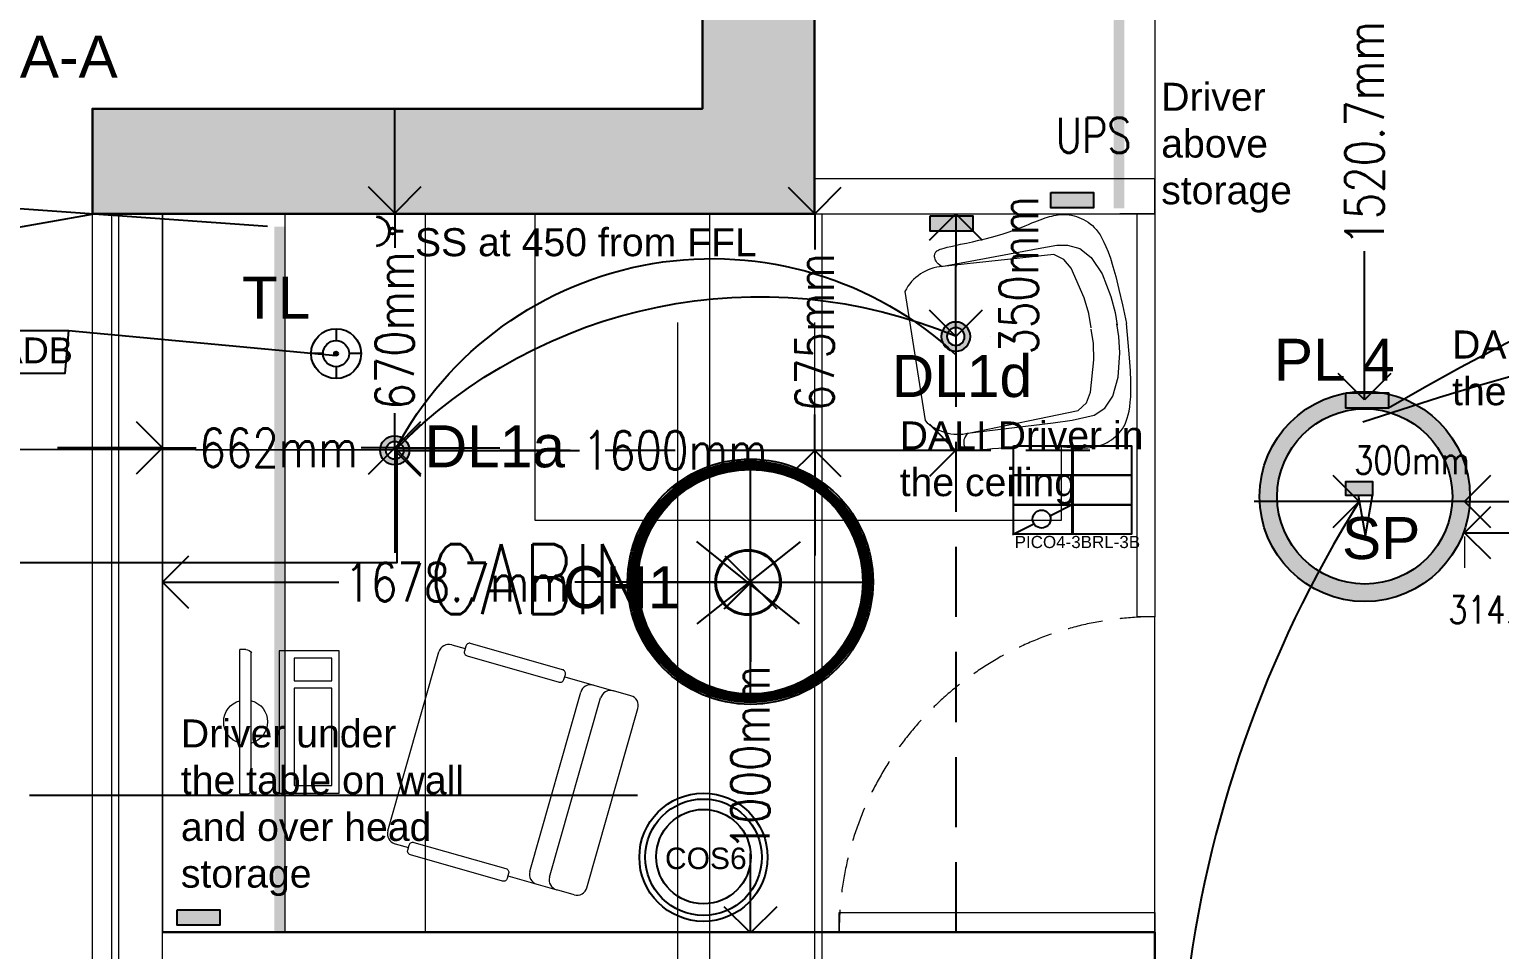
# Model space of a CAD drawing. Header units: millimetres. Extents: x 18660 to 770035, y -51195 to 133720.
# Drawn here: x 20833 to 25026, y 14025 to 16652 of the extents above; entities that cross this region are included whole.
import ezdxf
from ezdxf.lldxf.tags import DXFTag
from ezdxf.xclip import XClip

# ---------------------------------------------------------------- set-up
doc = ezdxf.new("R2010")
doc.units = ezdxf.units.MM
doc.header["$XCLIPFRAME"] = 2
doc.linetypes.add('221105_Lighting Intent_Indo Nissin Raheja$0$HIDDEN2', pattern=[0.1875, 0.125, -0.0625])
doc.linetypes.add('HIDDEN', pattern=[0.375, 0.25, -0.125])
for name, color, linetype, lineweight in [('221105_Lighting Intent_Indo Nissin Raheja$0$BNA - CIV - Masonry', 250, 'Continuous', 30), ('221105_Lighting Intent_Indo Nissin Raheja$0$BNA - FF - Furn Fixed', 37, 'Continuous', 9), ('221105_Lighting Intent_Indo Nissin Raheja$0$BNA - FF - Furn Loose', 35, 'Continuous', 9), ('221105_Lighting Intent_Indo Nissin Raheja$0$BNA - HATCH - Masonry', 252, 'Continuous', 5), ('221105_Lighting Intent_Indo Nissin Raheja$0$BNA - LINE ELEV - Dark', 250, 'Continuous', 13), ('221105_Lighting Intent_Indo Nissin Raheja$0$BNA - LINE ELEV - Hidden', 252, '221105_Lighting Intent_Indo Nissin Raheja$0$DASHED', 13), ('221105_Lighting Intent_Indo Nissin Raheja$0$BNA - Text Specs', 253, 'Continuous', 0)]:
    doc.layers.add(name, color=color, linetype=linetype, lineweight=lineweight)
for name, color, linetype, lineweight, true_color in [('221105_Lighting Intent_Indo Nissin Raheja$0$BNA - DW - Glass', 7, 'Continuous', 9, 0x007070), ('S+ CHANDELIER DOUBLE HEIGHT', 7, 'Continuous', 25, 0xb0215a), ('S+ COVE 1', 7, 'Continuous', 25, 0xec4e32), ('S+ DOWNLIGHT 1a', 7, 'Continuous', 25, 0x973ec1), ('S+ DOWNLIGHT 2', 7, 'Continuous', 25, 0x523aee), ('S+ LOOPING', 7, 'Continuous', 25, 0x319f19), ('S+ SPIKE LIGHT', 7, 'Continuous', 25, 0xbe32c3), ('S+TABLE LAMP', 7, 'Continuous', 25, 0x414af6)]:
    doc.layers.add(name, color=color, linetype=linetype, lineweight=lineweight, true_color=true_color)
for name, color, linetype in [('221105_Lighting Intent_Indo Nissin Raheja$0$WINDOW', 3, 'Continuous'), ('AR_Hatch', 252, 'Continuous'), ('DALI 1 CIRCUITS', 6, 'Continuous'), ('DALI 2 CIRCUITS', 4, 'Continuous'), ('DUMMY-TEXT', 4, 'Continuous'), ('SENSORS', 5, 'Continuous'), ('SWITCHING CIRCUITS', 3, 'Continuous')]:
    doc.layers.add(name, color=color, linetype=linetype)
doc.layers.add('S+ TEXT', color=7, linetype='Continuous', true_color=0x009494)
doc.styles.add('221105_Lighting Intent_Indo Nissin Raheja$0$SIMPLEX', font='simplex8.shx', dxfattribs={"width": 0.8})
doc.styles.add('DPA_25', font='arial.ttf', dxfattribs={"height": 62.5})
doc.styles.add('ROMANS-TITLE', font='ROMANS.shx', dxfattribs={"width": 0.8})
doc.styles.get("Standard").update_dxf_attribs({"font": 'arial.ttf'})
tags = doc.linetypes.add('221105_Lighting Intent_Indo Nissin Raheja$0$DASHED', pattern=[19.05, 12.7, -6.35]).pattern_tags.tags
tags[6:7] = [DXFTag(74, 4), DXFTag(75, 0), DXFTag(340, '0'), DXFTag(46, 1.0), DXFTag(50, 0.0), DXFTag(44, 0.0), DXFTag(45, 0.0)]
tags[4:5] = [DXFTag(74, 4), DXFTag(75, 0), DXFTag(340, '0'), DXFTag(46, 1.0), DXFTag(50, 0.0), DXFTag(44, 0.0), DXFTag(45, 0.0)]
tags = doc.linetypes.add('DASHED2', pattern=[9.525, 6.35, -3.175]).pattern_tags.tags
tags[6:7] = [DXFTag(74, 4), DXFTag(75, 0), DXFTag(340, '0'), DXFTag(46, 1.0), DXFTag(50, 0.0), DXFTag(44, 0.0), DXFTag(45, 0.0)]
tags[4:5] = [DXFTag(74, 4), DXFTag(75, 0), DXFTag(340, '0'), DXFTag(46, 1.0), DXFTag(50, 0.0), DXFTag(44, 0.0), DXFTag(45, 0.0)]
doc.dimstyles.new('BNA-Design', dxfattribs={"dimtxt": 200, "dimasz": 150, "dimexe": 100, "dimexo": 100, "dimgap": 1, "dimtad": 0, "dimdec": 1, "dimzin": 12, "dimdsep": 46, "dimtxsty": 'ROMANS-TITLE', "dimblk": 'OPEN90', "dimcen": 0.025, "dimclrd": 256, "dimclre": 253, "dimclrt": 256, "dimazin": 2, "dimtfac": 1, "dimtdec": 1, "dimtmove": 2, "dimatfit": 3, "dimldrblk": 'OPEN90', "dimfxl": 1, "dimtolj": 1, "dimtzin": 0, "dimlwd": -1, "dimlwe": 0, "dimarcsym": 0})

# ---------------------------------------------------------------- blocks, each defined once
blk = doc.blocks.new('221105_Lighting Intent_Indo Nissin Raheja$0$ch')
for p, q in [((1208006.7, 182199.8), (1208159.4, 182225.3)), ((1208169.3, 182218.2), (1208171.2, 182206.8)), ((1207999.6, 182189.9), (1208001.5, 182178.5)), ((1208185.4, 182121.9), (1208192.3, 182080.3)), ((1208026.8, 182078.9), (1208179.6, 182104.4)), ((1208015.6, 182093.6), (1208022.6, 182052)), ((1208029.6, 182061.9), (1208182.4, 182087.4)), ((1208194.8, 182065.5), (1208192.3, 182080.3)), ((1208034.9, 182030.1), (1208187.7, 182055.6)), ((1208025, 182037.2), (1208022.6, 182052))]:
    blk.add_line(p, q)
for points in [[(1208190.1, 182126), (1208177.1, 182204.5, 0.414214), (1208173.3, 182207.1), (1208169.1, 182206.4, 0.414214), (1208166.4, 182202.7), (1208179.5, 182124.2, 0.414214), (1208183.2, 182121.6), (1208187.5, 182122.3, 0.414214)], [(1208009.8, 182095.9), (1207996.7, 182174.4, -0.414214), (1207999.4, 182178.1), (1208003.6, 182178.8, -0.414214), (1208007.3, 182176.2), (1208020.4, 182097.7, -0.414214), (1208017.8, 182094), (1208013.5, 182093.3, -0.414214)]]:
    blk.add_lwpolyline(points, format="xyb", close=True)
for centre, start, end in [((1208160.8, 182216.8), 9.4572, 99.4572), ((1208008.1, 182191.4), 99.4572, 189.4572), ((1208181, 182095.9), 9.4572, 99.4572), ((1208028.2, 182070.4), 99.4572, 189.4572), ((1208183.8, 182078.9), 9.4572, 99.4572), ((1208031, 182053.5), 99.4572, 189.4572), ((1208186.3, 182064.1), 279.4572, 9.4572), ((1208033.5, 182038.6), 189.4572, 279.4572)]:
    blk.add_arc(centre, 8.6, start, end)
blk = doc.blocks.new('221105_Lighting Intent_Indo Nissin Raheja$0$A$C205F5F38')
at = {"lineweight": 0}
for p, q in [((-9.99, 7.8), (-9.99, 16.2)), ((-9.99, 16.2), (9.97, 16.2)), ((-8.94, 9.9), (-8.94, 15.15)), ((-8.94, 15.15), (4.71, 15.15)), ((4.71, 15.15), (4.71, 9.9)), ((5.76, 9.9), (5.76, 15.15)), ((5.76, 15.15), (8.92, 15.15)), ((8.92, 15.15), (8.92, 9.9)), ((9.97, 16.2), (9.97, 7.8)), ((4.71, 9.9), (-8.94, 9.9)), ((8.92, 9.9), (5.76, 9.9)), ((9.97, 7.8), (-9.99, 7.8)), ((-10.17, 3.06), (-10.17, 3.11)), ((-10.17, 3.06), (-10.12, 2.27)), ((-10.12, 2.27), (10.14, 2.27)), ((-9.67, 3.88), (9.64, 3.88)), ((10.14, 3.11), (10.14, 3.06)), ((10.14, 3.06), (10.14, 2.27))]:
    blk.add_line(p, q, dxfattribs=at)
for centre, radius, start, end in [((0, 3.08), 3.08, 15.1351, 164.8649), ((-9.38, 3.15), 0.79, 111.4776, 182.3821), ((0, 3.08), 3.08, 195.1351, 344.8649), ((9.36, 3.15), 0.79, 357.6179, 68.5224)]:
    blk.add_arc(centre, radius, start, end, dxfattribs=at)
blk = doc.blocks.new('221105_Lighting Intent_Indo Nissin Raheja$0$wing')
for points in [[(151598.91, 33262.7), (151598.68, 33262.92), (151598.5, 33263.13), (151598.37, 33263.33), (151598.27, 33263.52), (151598.21, 33263.69), (151598.18, 33263.85), (151598.16, 33264), (151598.17, 33264.14), (151598.18, 33264.26), (151598.21, 33264.37), (151598.24, 33264.47), (151598.28, 33264.56), (151598.34, 33264.65), (151598.4, 33264.72), (151598.46, 33264.79), (151598.54, 33264.85), (151598.62, 33264.91), (151598.73, 33264.96), (151598.87, 33265.01), (151599.06, 33265.06), (151599.32, 33265.1), (151599.65, 33265.14), (151600.06, 33265.18), (151600.59, 33265.22), (151601.22, 33265.26), (151601.95, 33265.3), (151602.76, 33265.35), (151603.62, 33265.4), (151604.5, 33265.46), (151605.39, 33265.53), (151606.27, 33265.61), (151607.11, 33265.7), (151607.89, 33265.8), (151608.62, 33265.92), (151609.3, 33266.05), (151609.92, 33266.18), (151610.5, 33266.31), (151611.04, 33266.44), (151611.54, 33266.56), (151612, 33266.68), (151612.43, 33266.78), (151612.83, 33266.87), (151613.21, 33266.95), (151613.57, 33267.02), (151613.9, 33267.08), (151614.23, 33267.13), (151614.54, 33267.16), (151614.84, 33267.19), (151615.15, 33267.21), (151615.44, 33267.22), (151615.74, 33267.22), (151616.04, 33267.21), (151616.33, 33267.18), (151616.63, 33267.13), (151616.93, 33267.07), (151617.24, 33266.98), (151617.55, 33266.88), (151617.86, 33266.75), (151618.17, 33266.61), (151618.48, 33266.44), (151618.78, 33266.26), (151619.08, 33266.06), (151619.36, 33265.84), (151619.63, 33265.6), (151619.89, 33265.35), (151620.13, 33265.08), (151620.35, 33264.77), (151620.57, 33264.43), (151620.78, 33264.05), (151620.97, 33263.62), (151621.16, 33263.13), (151621.34, 33262.57), (151621.52, 33261.95), (151621.7, 33261.2), (151621.87, 33260.27), (151622.03, 33259.12), (151622.2, 33257.7), (151622.35, 33255.94), (151622.51, 33253.81), (151622.66, 33251.24)], [(151598.91, 33239.63), (151598.68, 33239.41), (151598.5, 33239.19), (151598.37, 33238.99), (151598.27, 33238.81), (151598.21, 33238.64), (151598.18, 33238.48), (151598.16, 33238.33), (151598.17, 33238.19), (151598.18, 33238.07), (151598.21, 33237.96), (151598.24, 33237.86), (151598.28, 33237.77), (151598.34, 33237.68), (151598.4, 33237.61), (151598.46, 33237.54), (151598.54, 33237.48), (151598.62, 33237.42), (151598.73, 33237.37), (151598.87, 33237.32), (151599.06, 33237.27), (151599.32, 33237.23), (151599.65, 33237.19), (151600.06, 33237.15), (151600.59, 33237.11), (151601.22, 33237.07), (151601.95, 33237.03), (151602.76, 33236.98), (151603.62, 33236.93), (151604.5, 33236.87), (151605.39, 33236.8), (151606.27, 33236.72), (151607.11, 33236.63), (151607.89, 33236.52), (151608.62, 33236.41), (151609.3, 33236.28), (151609.92, 33236.15), (151610.5, 33236.02), (151611.04, 33235.89), (151611.54, 33235.77), (151612, 33235.65), (151612.43, 33235.55), (151612.83, 33235.46), (151613.21, 33235.38), (151613.57, 33235.31), (151613.9, 33235.25), (151614.23, 33235.2), (151614.54, 33235.16), (151614.84, 33235.14), (151615.15, 33235.11), (151615.44, 33235.1), (151615.74, 33235.11), (151616.04, 33235.12), (151616.33, 33235.15), (151616.63, 33235.2), (151616.93, 33235.26), (151617.24, 33235.35), (151617.55, 33235.45), (151617.86, 33235.58), (151618.17, 33235.72), (151618.48, 33235.89), (151618.78, 33236.07), (151619.08, 33236.27), (151619.36, 33236.49), (151619.63, 33236.72), (151619.89, 33236.98), (151620.13, 33237.25), (151620.35, 33237.56), (151620.57, 33237.9), (151620.78, 33238.28), (151620.97, 33238.71), (151621.16, 33239.2), (151621.34, 33239.75), (151621.52, 33240.38), (151621.7, 33241.14), (151621.87, 33242.06), (151622.03, 33243.22), (151622.2, 33244.67), (151622.35, 33246.45), (151622.51, 33248.62), (151622.66, 33251.24)]]:
    blk.add_lwpolyline(points)
at = {"elevation": 0}
blk.add_lwpolyline([(151617.8, 33251.08), (151617.8, 33249.1), (151617.48, 33246.87), (151616.37, 33242.59), (151615.58, 33241.24), (151614.31, 33240.36), (151599.05, 33239.63, -0.261647), (151593.43, 33242.22), (151593.43, 33260.1, -0.261647), (151599.05, 33262.69), (151614.31, 33261.96), (151615.58, 33261.09), (151616.37, 33259.74), (151617.48, 33255.45), (151617.8, 33253.23), (151617.8, 33251.24)], format="xyb", dxfattribs=at)
for points in [[(151598.91, 33262.7), (151610.68, 33263.08), (151613.3, 33263.16), (151616.37, 33262.92), (151617.96, 33262.2), (151619.3, 33260.77), (151620.42, 33258.31), (151621.13, 33255.06), (151621.37, 33252.83), (151621.37, 33251.09)], [(151598.91, 33239.63), (151612.32, 33239.25), (151614.94, 33239.17), (151616.37, 33239.41), (151617.96, 33240.12), (151619.3, 33241.55), (151620.42, 33244.01), (151621.13, 33247.27), (151621.37, 33249.49), (151621.37, 33251.24)]]:
    blk.add_lwpolyline(points, dxfattribs=at)
blk = doc.blocks.new('221105_Lighting Intent_Indo Nissin Raheja$0$door 900')
at = {"ltscale": 800}
blk.add_lwpolyline([(0, 0), (0, 900)], dxfattribs=at)
blk.add_lwpolyline([(-900, 0), (-900, 56.25), (0, 56.25), (0, 0)], close=True, dxfattribs=at)
at = {"linetype": '221105_Lighting Intent_Indo Nissin Raheja$0$HIDDEN2', "ltscale": 800}
blk.add_arc((0, 0), 900, 90, 180, dxfattribs=at)
blk = doc.blocks.new('221105_Lighting Intent_Indo Nissin Raheja$0$zw$98E6')
at = {"layer": '221105_Lighting Intent_Indo Nissin Raheja$0$BNA - HATCH - Masonry', "ltscale": 20, "true_color": 0x969696}
h = blk.add_hatch(color=252, dxfattribs=at)
h.paths.add_polyline_path([(-14600, 2540), (-12860, 2540), (-12860, 3450), (-13660, 3450), (-13660, 3150), (-13890, 3150), (-13890, 3680), (-12860, 3680), (-12540, 3680), (-12540, 2540), (-12135.7, 2540), (-11944.3, 2540), (-10895.2, 2540), (-10664.8, 2540), (-8691, 2540), (-8691, 2480), (-9290.5, 2480), (-9302.2, 2480), (-4120, 2480), (-4120, 0), (-4350, 0), (-4350, 2250), (-14600, 2250)])
h.paths.add_polyline_path([(-12860, 9480), (-12860, 8190), (-12540, 8190), (-12540, 9180), (-11570, 9180), (-11570, 9480), (-11570, 11240), (-11870, 11240), (-11870, 9480)])
h.paths.add_polyline_path([(-14600, 8490), (-14600, 8190), (-12860, 8190), (-12860, 8490)])
at = {"layer": '221105_Lighting Intent_Indo Nissin Raheja$0$BNA - CIV - Masonry', "color": 252, "ltscale": 800, "true_color": 0x969696}
for p, q in [((-12540, 8190), (-12540, 8290)), ((-14470, 8190), (-12860, 8190))]:
    blk.add_line(p, q, dxfattribs=at)
at = {"layer": '221105_Lighting Intent_Indo Nissin Raheja$0$BNA - CIV - Masonry', "color": 252, "true_color": 0x969696}
for points in [[(-12860, 9480), (-11870, 9480), (-11870, 11240), (-11570, 11240), (-11570, 9480), (-11570, 9480), (-11570, 9180), (-12540, 9180), (-12540, 8190), (-12860, 8190), (-12860, 8190), (-14600, 8190), (-14600, 8490), (-12860, 8490), (-12860, 9480)], [(-14400, 6040), (-11570, 6040), (-11570, 6140), (-14400, 6140)]]:
    blk.add_lwpolyline(points, dxfattribs=at)
at = {"layer": '221105_Lighting Intent_Indo Nissin Raheja$0$BNA - DW - Glass', "color": 252, "linetype": 'Continuous', "true_color": 0x969696}
for p, q in [((-14545, 2540), (-14545, 8190)), ((-14525, 2540), (-14525, 8190))]:
    blk.add_line(p, q, dxfattribs=at)
blk.add_lwpolyline([(-11570, 8190), (-11570, 7040), (-11620, 7040), (-11620, 8190)], dxfattribs=at)
at = {"layer": '221105_Lighting Intent_Indo Nissin Raheja$0$BNA - FF - Furn Fixed', "color": 252, "true_color": 0x969696}
for points in [[(-11570, 9340), (-11570, 8190), (-11670, 8190)], [(-12540, 8190), (-11570, 8190), (-11570, 8290), (-12540, 8290)], [(-13650, 6388.8), (-13650, 8190), (-14400, 8190), (-14400, 6140), (-13650, 6140), (-13650, 6388.8)], [(-14050, 6140), (-14050, 8190)]]:
    blk.add_lwpolyline(points, dxfattribs=at)
at = {"layer": '221105_Lighting Intent_Indo Nissin Raheja$0$BNA - FF - Furn Loose', "color": 252, "ltscale": 50, "true_color": 0x969696}
blk.add_lwpolyline([(-11837, 7525.3), (-11837, 7314.8), (-13337, 7314.8), (-13337, 8190)], dxfattribs=at)
at = {"layer": '221105_Lighting Intent_Indo Nissin Raheja$0$BNA - LINE ELEV - Dark', "color": 252, "linetype": 'Continuous', "true_color": 0x969696}
for points in [[(-14600, 2540), (-14600, 8190)], [(-14400, 2540), (-14400, 8190)]]:
    blk.add_lwpolyline(points, dxfattribs=at)
at = {"layer": '221105_Lighting Intent_Indo Nissin Raheja$0$BNA - LINE ELEV - Hidden', "color": 252, "lineweight": 9, "ltscale": 20, "true_color": 0x969696}
for p, q in [((-12840, 8190), (-12840, 3680)), ((-12520, 8190), (-12520, 3990)), ((-12930.8, 7880), (-12930.8, 3680)), ((-12540, 7880), (-12540, 3680))]:
    blk.add_line(p, q, dxfattribs=at)
at = {"layer": '221105_Lighting Intent_Indo Nissin Raheja$0$BNA - DW - Glass', "color": 252, "linetype": 'Continuous', "true_color": 0x969696, "rotation": 359.9999999998904}
blk.add_blockref('221105_Lighting Intent_Indo Nissin Raheja$0$door 900', (-11570, 6140), dxfattribs=at)
at = {"layer": '221105_Lighting Intent_Indo Nissin Raheja$0$BNA - FF - Furn Loose', "color": 252, "ltscale": 50, "true_color": 0x969696}
for name, p, xscale, yscale, zscale, rotation in [('221105_Lighting Intent_Indo Nissin Raheja$0$wing', (-3246088, 205150.1, 0), -20.87569164946319, 20.87569164946319, 20.87569164946319, 188.8790609166855), ('221105_Lighting Intent_Indo Nissin Raheja$0$ch', (-1224382.4, -4007606), 3.431879245281649, 3.431879245281649, 3.431879245281649, 64.6396994557067), ('221105_Lighting Intent_Indo Nissin Raheja$0$A$C205F5F38', (-14225.7, 6740), -20.3333333333333, 20.3333333333333, 20.33333333333331, 270)]:
    blk.add_blockref(name, p, dxfattribs=dict(at, xscale=xscale, yscale=yscale, zscale=zscale, rotation=rotation))
at = {"layer": '221105_Lighting Intent_Indo Nissin Raheja$0$BNA - FF - Furn Loose', "color": 252, "ltscale": 50, "true_color": 0x969696, "insert": (-13639.7, 7047.5), "char_height": 200, "width": 1520.825, "attachment_point": 7, "style": '221105_Lighting Intent_Indo Nissin Raheja$0$SIMPLEX'}
blk.add_mtext('CABIN', dxfattribs=at)
at = {"layer": '221105_Lighting Intent_Indo Nissin Raheja$0$BNA - Text Specs', "color": 252, "ltscale": 100, "true_color": 0x969696, "insert": (-11636.7, 8364), "char_height": 100, "width": 528.186, "attachment_point": 9, "style": '221105_Lighting Intent_Indo Nissin Raheja$0$SIMPLEX'}
blk.add_mtext('UPS', dxfattribs=at)
blk = doc.blocks.new('221105_Lighting Intent_Indo Nissin Raheja', base_point=(179843, 23050))
at = {"layer": '221105_Lighting Intent_Indo Nissin Raheja$0$WINDOW', "color": 252, "ltscale": 800, "true_color": 0x969696}
blk.add_blockref('221105_Lighting Intent_Indo Nissin Raheja$0$zw$98E6', (207162.524, -10118.896), dxfattribs=at)
blk = doc.blocks.new('SINGLE SWITCH WALL SOCKET')
at = {"layer": 'S+ DOWNLIGHT 2', "color": 92, "true_color": 0x14bd17}
for points in [[(29516.71, -28537.11), (29516.71, -28538.91)], [(29516.91, -28537.11), (29516.91, -28538.91)]]:
    blk.add_lwpolyline(points, dxfattribs=at)
for radius in [0.75, 0.55]:
    blk.add_circle((29516.82, -28536.56), radius, dxfattribs=at)
for radius in [3.29, 3.09]:
    blk.add_arc((29516.77, -28532.74), radius, 186.0828, 353.9172, dxfattribs=at)
blk = doc.blocks.new('S+ TABLE LAMP')
at = {"layer": 'S+TABLE LAMP'}
h = blk.add_hatch(color=256, dxfattribs=at)
h.dxf.hatch_style = 1
edge = h.paths.add_edge_path()
edge.add_arc((15727.29, -33994.44), 0.627, 0, 360)
for p, q in [((15727.29, -33986.58), (15727.29, -33990.33)), ((15723.18, -33994.44), (15719.43, -33994.44)), ((15727.29, -33993.82), (15727.29, -33995.07)), ((15735.16, -33994.44), (15731.4, -33994.44)), ((15727.29, -33998.55), (15727.29, -34002.31))]:
    blk.add_line(p, q, dxfattribs=at)
for radius in [7.87, 4.11, 0.627]:
    blk.add_circle((15727.29, -33994.44), radius, dxfattribs=at)
blk = doc.blocks.new('S+ DOWNLIGHT 1a')
at = {"layer": 'S+ DOWNLIGHT 1a'}
h = blk.add_hatch(color=256, dxfattribs=at)
h.dxf.hatch_style = 1
h.paths.add_polyline_path([(29041.22, -2373.32, 1), (29046.29, -2373.32, 1)])
h.paths.add_polyline_path([(29045.29, -2373.32, -1), (29042.22, -2373.32, -1)], flags=16)
for radius in [2.54, 1.54]:
    blk.add_circle((29043.75, -2373.32), radius, dxfattribs=at)
blk = doc.blocks.new('_Open90')
at = {"layer": 'DUMMY-TEXT', "color": 0, "lineweight": -2}
for p, q in [((-0.5, 0.5), (0, 0)), ((0, 0), (-1, 0)), ((0, 0), (-0.5, -0.5))]:
    blk.add_line(p, q, dxfattribs=at)
blk = doc.blocks.new('*D211')
at = {"ltscale": 800, "transparency": 16777216}
for p, q in [((21062.7, 15457.3), (20912.7, 15457.3)), ((21212.7, 15457.3), (21308.1, 15457.3)), ((21874.8, 15457.3), (21779.4, 15457.3)), ((22024.8, 15457.3), (22174.8, 15457.3))]:
    blk.add_line(p, q, dxfattribs=at)
at = {"layer": 'DEFPOINTS', "color": 0, "ltscale": 800, "transparency": 16777216}
for p in [(21212.7, 15457.3), (21212.7, 15457.3), (21874.8, 15457.3, 0)]:
    blk.add_point(p, dxfattribs=at)
at = {"ltscale": 800, "transparency": 16777216, "xscale": 150, "yscale": 150, "zscale": 150}
for p, rotation in [((21212.7, 15457.3), 359.9999999999994), ((21874.8, 15457.3), 179.9999999999994)]:
    blk.add_blockref('_Open90', p, dxfattribs=dict(at, rotation=rotation))
at = {"ltscale": 800, "transparency": 16777216, "insert": (21543.8, 15457.3), "char_height": 110, "attachment_point": 5, "style": 'ROMANS-TITLE'}
blk.add_mtext('\\A1;662mm', dxfattribs=at)
blk = doc.blocks.new('S+ DL 4')
at = {"layer": 'S+ DOWNLIGHT 1a', "true_color": 0x0ebcf1}
h = blk.add_hatch(color=140, dxfattribs=at)
h.dxf.hatch_style = 1
h.paths.add_polyline_path([(11893.9, -28544.6, 1), (11977, -28540.1, 1)])
h.paths.add_polyline_path([(11960.6, -28541, -1), (11910.3, -28543.7, -1)], flags=16)
at = {"layer": 'S+ DOWNLIGHT 1a', "color": 140, "true_color": 0x0ebcf1}
for radius in [41.6, 25.2]:
    blk.add_circle((11935.4, -28542.4, 0), radius, dxfattribs=at)
blk = doc.blocks.new('*D212')
at = {"ltscale": 800, "transparency": 16777216}
for p, q in [((21874.8, 16277.3), (21874.8, 16427.3)), ((21874.8, 16127.3), (21874.8, 16027.9)), ((21874.8, 15457.3), (21874.8, 15556.6)), ((21874.8, 15307.3), (21874.8, 15157.3))]:
    blk.add_line(p, q, dxfattribs=at)
at = {"layer": 'DEFPOINTS', "color": 0, "ltscale": 800, "transparency": 16777216}
for p in [(21874.8, 16127.3), (21874.8, 16127.3), (21874.8, 15457.3)]:
    blk.add_point(p, dxfattribs=at)
at = {"ltscale": 800, "transparency": 16777216, "xscale": 150, "yscale": 150, "zscale": 150}
for p, rotation in [((21874.8, 16127.3), 270), ((21874.8, 15457.3), 90)]:
    blk.add_blockref('_Open90', p, dxfattribs=dict(at, rotation=rotation))
at = {"ltscale": 800, "transparency": 16777216, "insert": (21874.8, 15792.3), "char_height": 110, "attachment_point": 5, "rotation": 90, "style": 'ROMANS-TITLE'}
blk.add_mtext('\\A1;670mm', dxfattribs=at)
blk = doc.blocks.new('DRIVER')
at = {"ltscale": 800, "true_color": 0xff0004}
h = blk.add_hatch(color=1, dxfattribs=at)
h.dxf.hatch_style = 1
h.paths.add_polyline_path([(22635, -28589.7), (22756.7, -28589.7), (22756.7, -28633.8), (22635, -28633.8)])
at = {"color": 1, "ltscale": 800, "true_color": 0xff0004}
blk.add_lwpolyline([(22635, -28589.7), (22756.7, -28589.7), (22756.7, -28633.8), (22635, -28633.8)], close=True, dxfattribs=at)
blk = doc.blocks.new('S+PD 4')
at = {"layer": 'S+ CHANDELIER DOUBLE HEIGHT'}
h = blk.add_hatch(color=256, dxfattribs=at)
h.dxf.hatch_style = 1
h.set_gradient(color1=(238, 212, 139), color2=(236, 200, 19), tint=1, name='SPHERICAL')
h.paths.add_polyline_path([(23216.4, -25785.6, 1), (23816.4, -25785.6, 1)])
h.paths.add_polyline_path([(23766.4, -25785.6, -1), (23266.4, -25785.6, -1)], flags=16)
for radius in [300, 250]:
    blk.add_circle((23516.4, -25785.6), radius, dxfattribs=at)
blk = doc.blocks.new('*D222')
at = {"ltscale": 800, "transparency": 16777216}
for p, q in [((24476.1, 15304.1), (24326.1, 15304.1)), ((24926.1, 15304.1), (24626.1, 15304.1)), ((25076.1, 15304.1), (25226.1, 15304.1))]:
    blk.add_line(p, q, dxfattribs=at)
at = {"layer": 'DEFPOINTS', "color": 0, "ltscale": 800, "transparency": 16777216}
for p in [(24626.1, 15304.1), (24626.1, 15304.1), (24926.1, 15304.1)]:
    blk.add_point(p, dxfattribs=at)
at = {"ltscale": 800, "transparency": 16777216, "xscale": 150, "yscale": 150, "zscale": 150}
blk.add_blockref('_Open90', (24626.1, 15304.1), dxfattribs=at)
at = {"ltscale": 800, "transparency": 16777216, "xscale": 150, "yscale": 150, "zscale": 150, "rotation": 180.0000000000007}
blk.add_blockref('_Open90', (24926.1, 15304.1), dxfattribs=at)
at = {"ltscale": 800, "transparency": 16777216, "insert": (24776.1, 15422.2), "char_height": 110, "attachment_point": 5, "style": 'ROMANS-TITLE'}
blk.add_mtext('\\A1;{\\H0.72727x;300mm}', dxfattribs=at)
blk = doc.blocks.new('*D245')
at = {"color": 253, "lineweight": 0, "ltscale": 800, "transparency": 16777216}
for p, q in [((24541, 17115.2), (24541, 17115.2)), ((24541, 15594.5), (24541, 15594.5))]:
    blk.add_line(p, q, dxfattribs=at)
at = {"ltscale": 800, "transparency": 16777216}
for p, q in [((24641, 16965.2), (24641, 16691.1)), ((24641, 15744.5), (24641, 16018.6))]:
    blk.add_line(p, q, dxfattribs=at)
at = {"layer": 'DEFPOINTS', "color": 0, "ltscale": 800, "transparency": 16777216}
for p in [(24641, 17115.2), (24641, 17115.2), (24641, 15594.5)]:
    blk.add_point(p, dxfattribs=at)
at = {"ltscale": 800, "transparency": 16777216, "xscale": 150, "yscale": 150, "zscale": 150}
for p, rotation in [((24641, 17115.2), 90), ((24641, 15594.5), 270)]:
    blk.add_blockref('_Open90', p, dxfattribs=dict(at, rotation=rotation))
at = {"ltscale": 800, "transparency": 16777216, "insert": (24641, 16354.9), "char_height": 110, "attachment_point": 5, "rotation": 90, "style": 'ROMANS-TITLE'}
blk.add_mtext('\\A1;1520.7mm', dxfattribs=at)
blk = doc.blocks.new('*D237')
at = {"ltscale": 800, "transparency": 16777216}
for p, q in [((21362.7, 15074), (21715.8, 15074)), ((22741.3, 15074), (22388.2, 15074))]:
    blk.add_line(p, q, dxfattribs=at)
at = {"layer": 'DEFPOINTS', "color": 0, "ltscale": 800, "transparency": 16777216}
for p in [(21212.7, 15074), (21212.7, 15074), (22891.3, 15074)]:
    blk.add_point(p, dxfattribs=at)
at = {"ltscale": 800, "transparency": 16777216, "xscale": 150, "yscale": 150, "zscale": 150}
for p, rotation in [((21212.7, 15074), 179.9999999999993), ((22891.3, 15074), 359.9999999999993)]:
    blk.add_blockref('_Open90', p, dxfattribs=dict(at, rotation=rotation))
at = {"ltscale": 800, "transparency": 16777216, "insert": (22052, 15074), "char_height": 110, "attachment_point": 5, "style": 'ROMANS-TITLE'}
blk.add_mtext('\\A1;1678.7mm', dxfattribs=at)
blk = doc.blocks.new('*D201')
at = {"color": 253, "lineweight": 0, "ltscale": 800, "transparency": 16777216}
for p, q in [((22790.9, 15072.8), (22789.3, 15072.8)), ((22790.9, 14072.8), (22789.3, 14072.8))]:
    blk.add_line(p, q, dxfattribs=at)
at = {"ltscale": 800, "transparency": 16777216}
for p, q in [((22889.3, 14922.8), (22889.3, 14846.2)), ((22889.3, 14222.8), (22889.3, 14299.5))]:
    blk.add_line(p, q, dxfattribs=at)
at = {"layer": 'DEFPOINTS', "color": 0, "ltscale": 800, "transparency": 16777216}
for p in [(22889.3, 15072.8), (22890.9, 15072.8), (22890.9, 14072.8)]:
    blk.add_point(p, dxfattribs=at)
at = {"ltscale": 800, "transparency": 16777216, "xscale": 150, "yscale": 150, "zscale": 150}
for p, rotation in [((22889.3, 15072.8), 90), ((22889.3, 14072.8), 270)]:
    blk.add_blockref('_Open90', p, dxfattribs=dict(at, rotation=rotation))
at = {"ltscale": 800, "transparency": 16777216, "insert": (22889.3, 14572.8), "char_height": 110, "attachment_point": 5, "rotation": 90, "style": 'ROMANS-TITLE'}
blk.add_mtext('\\A1;1000mm', dxfattribs=at)
blk = doc.blocks.new('*D238')
at = {"ltscale": 800, "transparency": 16777216}
for p, q in [((23072.7, 16275.2), (23072.7, 16425.2)), ((23072.7, 16125.2), (23072.7, 16023.4)), ((23072.7, 15450.2), (23072.7, 15552.1)), ((23072.7, 15300.2), (23072.7, 15150.2))]:
    blk.add_line(p, q, dxfattribs=at)
at = {"layer": 'DEFPOINTS', "color": 0, "ltscale": 800, "transparency": 16777216}
for p in [(23072.7, 16125.2), (23072.7, 15450.2, 0), (23072.7, 15450.2)]:
    blk.add_point(p, dxfattribs=at)
at = {"ltscale": 800, "transparency": 16777216, "xscale": 150, "yscale": 150, "zscale": 150}
for p, rotation in [((23072.7, 16125.2), 270), ((23072.7, 15450.2), 90)]:
    blk.add_blockref('_Open90', p, dxfattribs=dict(at, rotation=rotation))
at = {"ltscale": 800, "transparency": 16777216, "insert": (23072.7, 15787.7), "char_height": 110, "attachment_point": 5, "rotation": 90, "style": 'ROMANS-TITLE'}
blk.add_mtext('\\A1;675mm', dxfattribs=at)
blk = doc.blocks.new('*D204')
at = {"ltscale": 800, "transparency": 16777216}
for p, q in [((22024.8, 15450.2), (22401.5, 15450.2)), ((23324.8, 15450.2), (22948.2, 15450.2))]:
    blk.add_line(p, q, dxfattribs=at)
at = {"color": 253, "lineweight": 0, "ltscale": 800, "transparency": 16777216}
for p, q in [((21874.8, 15430.2), (21874.8, 15350.2)), ((23474.8, 15430.2), (23474.8, 15350.2))]:
    blk.add_line(p, q, dxfattribs=at)
at = {"layer": 'DEFPOINTS', "color": 0, "ltscale": 800, "transparency": 16777216}
for p in [(21874.8, 15530.2), (23474.8, 15530.2), (23474.8, 15450.2)]:
    blk.add_point(p, dxfattribs=at)
at = {"ltscale": 800, "transparency": 16777216, "xscale": 150, "yscale": 150, "zscale": 150, "rotation": 180}
blk.add_blockref('_Open90', (21874.8, 15450.2), dxfattribs=at)
at = {"ltscale": 800, "transparency": 16777216, "xscale": 150, "yscale": 150, "zscale": 150}
blk.add_blockref('_Open90', (23474.8, 15450.2), dxfattribs=at)
at = {"ltscale": 800, "transparency": 16777216, "insert": (22674.8, 15450.2), "char_height": 110, "attachment_point": 5, "style": 'ROMANS-TITLE'}
blk.add_mtext('\\A1;1600mm', dxfattribs=at)
blk = doc.blocks.new('*D206')
at = {"ltscale": 800, "transparency": 16777216}
blk.add_line((23475.3, 15924.8), (23475.3, 15975.2), dxfattribs=at)
at = {"color": 253, "lineweight": 0, "ltscale": 800, "transparency": 16777216}
blk.add_line((23575.3, 15774.8), (23575.3, 15774.8), dxfattribs=at)
at = {"layer": 'DEFPOINTS', "color": 0, "ltscale": 800, "transparency": 16777216}
for p in [(23475.3, 16125.2), (23475.3, 16125.2), (23475.3, 15774.8)]:
    blk.add_point(p, dxfattribs=at)
at = {"ltscale": 800, "transparency": 16777216, "xscale": 150, "yscale": 150, "zscale": 150}
for p, rotation in [((23475.3, 16125.2), 90), ((23475.3, 15774.8), 270)]:
    blk.add_blockref('_Open90', p, dxfattribs=dict(at, rotation=rotation))
at = {"ltscale": 800, "transparency": 16777216, "insert": (23654.8, 15950), "char_height": 110, "attachment_point": 5, "rotation": 90, "style": 'ROMANS-TITLE'}
blk.add_mtext('\\A1;350mm', dxfattribs=at)
blk = doc.blocks.new('S+ SPIKE LIGHT')
at = {"layer": 'S+ SPIKE LIGHT', "transparency": 33554559}
h = blk.add_hatch(color=256, dxfattribs=at)
h.dxf.hatch_style = 1
h.paths.add_polyline_path([(27431.89, -2591.56), (27431.89, -2589.9), (27428.66, -2589.9), (27428.66, -2591.56)])
at = {"layer": 'S+ SPIKE LIGHT'}
blk.add_lwpolyline([(27431.89, -2591.56), (27428.66, -2591.56), (27428.66, -2589.9), (27431.89, -2589.9)], close=True, dxfattribs=at)
for points in [[(27431.06, -2596.44), (27430.22, -2591.56)], [(27431.06, -2596.44), (27431.89, -2591.56)]]:
    blk.add_lwpolyline(points, dxfattribs=at)
blk = doc.blocks.new('*D242')
at = {"color": 253, "lineweight": 0, "ltscale": 800, "transparency": 16777216}
for p, q in [((24926.1, 15204.1), (24926.1, 15115.1)), ((25240.9, 15204.1), (25240.9, 15115.1))]:
    blk.add_line(p, q, dxfattribs=at)
at = {"ltscale": 800, "transparency": 16777216}
blk.add_line((25076.1, 15215.1), (25090.9, 15215.1), dxfattribs=at)
at = {"layer": 'DEFPOINTS', "color": 0, "ltscale": 800, "transparency": 16777216}
for p in [(24926.1, 15304.1), (25240.9, 15304.1), (25240.9, 15215.1)]:
    blk.add_point(p, dxfattribs=at)
at = {"ltscale": 800, "transparency": 16777216, "xscale": 150, "yscale": 150, "zscale": 150, "rotation": 180}
blk.add_blockref('_Open90', (24926.1, 15215.1), dxfattribs=at)
at = {"ltscale": 800, "transparency": 16777216, "xscale": 150, "yscale": 150, "zscale": 150}
blk.add_blockref('_Open90', (25240.9, 15215.1), dxfattribs=at)
at = {"ltscale": 800, "transparency": 16777216, "insert": (25083.5, 14995.1), "char_height": 110, "attachment_point": 5, "style": 'ROMANS-TITLE'}
blk.add_mtext('\\A1;{\\H0.71818x;314.8mm}', dxfattribs=at)
blk = doc.blocks.new('COS6')
at = {"layer": 'SENSORS'}
for centre, radius in [((43288, -317), 2213), ((43288, -317), 2011), ((43288, -296), 1631)]:
    blk.add_circle(centre, radius, dxfattribs=at)
blk.add_text('COS6', height=741.1, dxfattribs=at).set_placement((41959, -725))
blk = doc.blocks.new('*U256')
at = {"layer": 'SWITCHING CIRCUITS'}
blk.add_lwpolyline([(-84.9, 42.1), (84.9, 42.1), (84.9, -42.1), (-84.9, -42.1)], close=True, dxfattribs=at)
blk = doc.blocks.new('*U257')
at = {"layer": 'SWITCHING CIRCUITS', "color": 0, "linetype": 'ByBlock', "lineweight": -2, "transparency": 16777216}
for p in [(0, 168.7), (0, 84.4), (0, 0)]:
    blk.add_blockref('*U256', p, dxfattribs=at)
blk = doc.blocks.new('*U254')
at = {"layer": 'SWITCHING CIRCUITS'}
blk.add_blockref('*U257', (0, -84.4), dxfattribs=at)
blk = doc.blocks.new('*U255')
at = {"layer": 'SWITCHING CIRCUITS', "color": 0, "linetype": 'ByBlock', "lineweight": -2, "transparency": 16777216}
for p in [(0, 0), (167.4, 0)]:
    blk.add_blockref('*U254', p, dxfattribs=at)
blk = doc.blocks.new('KEYPAD')
at = {"layer": 'SWITCHING CIRCUITS'}
for p, q in [((54690.5, 13496.7), (54755.7, 13529.3)), ((54583.8, 13443.4), (54644.8, 13473.9))]:
    blk.add_line(p, q, dxfattribs=at)
blk.add_circle((54666.8, 13487.1), 25.6, dxfattribs=at)
blk.add_blockref('*U255', (54671.3, 13570), dxfattribs=at)
blk.add_text('PICO4-3BRL-3B', height=34.652, dxfattribs=at).set_placement((54589.9, 13404.3))

msp = doc.modelspace()

# ---------------------------------------------------------------- block references
at = {"color": 1, "ltscale": 800, "true_color": 0xff0004}
ref = msp.add_blockref('221105_Lighting Intent_Indo Nissin Raheja', (8293.14, 41104.14), dxfattribs=at)
XClip(ref).set_block_clipping_path([(190209.5960207216, -11586.8480245116), (208867.2415907553, 3230.2594809751)])

# ---------------------------------------------------------------- next in the draw order: linework, layer by layer
at = {"linetype": 'HIDDEN', "ltscale": 800}
msp.add_lwpolyline([(23475.35, 15774.8), (23475.35, 12289.88)], dxfattribs=at)
at = {"linetype": 'HIDDEN', "ltscale": 800, "elevation": 0}
msp.add_lwpolyline([(21874.85, 15450.24), (23857.73, 15450.24)], dxfattribs=at)
at = {"ltscale": 800}
for points in [[(22889.73, 14885.53), (22889.73, 15267.84)], [(23029.8, 14955.5), (22736.32, 15190.2)], [(23031.47, 15188.66), (22736.99, 14955.5)], [(22712.02, 15074.03), (23070.63, 15074.03)]]:
    msp.add_lwpolyline(points, dxfattribs=at)
for radius in [93.58, 90.58]:
    msp.add_circle((22882.74, 15073.11), radius, dxfattribs=at)
at = {"layer": 'AR_Hatch', "color": 1, "ltscale": 800, "true_color": 0xf60d09}
for points in [[(22889.27, 14752.35), (22889.27, 15395.7)], [(22567.59, 15074.03), (23210.95, 15074.03)]]:
    msp.add_lwpolyline(points, dxfattribs=at)
for radius in [350, 344.43, 341.43, 338.43, 335.43, 332.43, 329.43, 326.43, 323.43, 320.43]:
    msp.add_circle((22889.27, 15075.27), radius, dxfattribs=at)
at = {"layer": 'DALI 1 CIRCUITS'}
msp.add_line((21874.85, 15450.24, 0), (20311.75, 15453.99, 0), dxfattribs=at)
msp.add_lwpolyline([(21878.08, 15454.04, -0.4941818), (23475.35, 15723.07)], format="xyb", dxfattribs=at)
msp.add_arc((28156.82, 9728.06), 6783.37, 58.176577, 120.540008, dxfattribs=at)
at = {"layer": 'DALI 2 CIRCUITS'}
msp.add_line((20833.16, 14466.51), (22567.05, 14466.51), dxfattribs=at)
for points in [[(24636.52, 15531.73, -0.1608353), (31807.89, 15531.73)], [(21875.23, 15451.13, -0.30677), (23474.35, 15776.73)]]:
    msp.add_lwpolyline(points, format="xyb", dxfattribs=at)
msp.add_lwpolyline([(21881.28, 15457.27), (21881.28, 15129.03), (20442.32, 15129.03)], dxfattribs=at)
at = {"layer": 'S+ COVE 1', "linetype": 'DASHED2', "ltscale": 10, "const_width": 30}
for points in [[(23940.49, 16140.54), (23940.49, 17130.54)], [(21546.79, 16088.67), (21546.79, 14075.24)]]:
    msp.add_lwpolyline(points, dxfattribs=at)
at = {"layer": 'S+ LOOPING', "color": 1, "ltscale": 800, "true_color": 0xf60d09}
msp.add_lwpolyline([(20616.57, 16153.95), (21512.09, 16089.89)], dxfattribs=at)
at = {"layer": 'SWITCHING CIRCUITS'}
for p, q in [((20241.1, 15988.35), (21017.88, 16125.24)), ((20943.94, 15791.91), (21707.57, 15720.44))]:
    msp.add_line(p, q, dxfattribs=at)
msp.add_lwpolyline([(20024.85, 15791.91), (20943.94, 15791.91), (20934.11, 15669.14), (20024.85, 15669.14)], close=True, dxfattribs=at)
msp.add_arc((27495.88, 13506.71), 3386.18, 147.94035, 198.91856, dxfattribs=at)

# ---------------------------------------------------------------- next in the draw order: block references
for name, p in [('DRIVER', (1111.77, 44775.83)), ('DRIVER', (767.08, 44709.3)), ('S+PD 4', (1125.37, 41104.14)), ('DRIVER', (1953.22, 44204.18)), ('DRIVER', (-1380.7, 42728.43))]:
    msp.add_blockref(name, p)
at = {"xscale": 12.99969987986173, "yscale": 12.99969987986173, "zscale": 12.99969987986173, "rotation": 90}
msp.add_blockref('SINGLE SWITCH WALL SOCKET', (-349098.29, -367633.72), dxfattribs=at)
at = {"xscale": -1, "rotation": 180}
msp.add_blockref('S+ DL 4', (11539.92, -12767.57, 0), dxfattribs=at)
at = {"layer": 'S+ DOWNLIGHT 1a', "xscale": 16.40568704859474, "yscale": 16.40568704859474, "zscale": 16.40568704859474, "rotation": 3.10909064415302}
msp.add_blockref('S+ DOWNLIGHT 1a', (-456018.32, 28485.74, 0), dxfattribs=at)
at = {"layer": 'S+ SPIKE LIGHT', "xscale": 23.54582107498882, "yscale": 23.54582107498882, "zscale": 23.54582107498882}
msp.add_blockref('S+ SPIKE LIGHT', (-621242.74, 76342.18), dxfattribs=at)
at = {"layer": 'S+TABLE LAMP', "xscale": 9.049773751459627, "yscale": 9.049773751459627, "zscale": 9.049773751459627}
msp.add_blockref('S+ TABLE LAMP', (-120620.87, 323368.14), dxfattribs=at)
at = {"layer": 'SENSORS', "xscale": 0.0826530006694564, "yscale": 0.0826530006694564, "zscale": 0.0826530006694564}
msp.add_blockref('COS6', (19177.68, 14315.03), dxfattribs=at)
at = {"layer": 'SWITCHING CIRCUITS'}
msp.add_blockref('KEYPAD', (-30946.74, 1767.01), dxfattribs=at)

# ---------------------------------------------------------------- next in the draw order: texts
at = {"layer": 'S+ TEXT', "width": 2329.3691, "style": 'DPA_25'}
for s, insert, char_height, attachment_point in [('Section A-A', (20200.25, 16633.71, -227885.33), 119.9318, 1), ('Driver \\Pabove\\Pstorage', (24061.23, 16499.23), 80, 1), ('SS at 450 from FFL ', (21932.56, 16084.23, -227885.33), 80, 1), ('TL', (21438.98, 15946.04, -15200.99), 119.932, 1), ('PL 4', (24382.57, 15768.65, -227885.33), 119.932, 1), ('DALI Driver in \\Pthe ceiling', (24890.76, 15792.24), 80, 1), ('DL1d', (23292.49, 15600.69), 119.932, 7), ('DL1a', (21960.25, 15521.71), 119.932, 1), ('DALI Driver in \\Pthe ceiling', (23315.18, 15532.75), 80, 1), ('SP', (24576.86, 15259.81), 119.932, 1), ('CH1', (22354.97, 15119.5), 119.932, 1), ('Driver under \\Pthe table on wall\\Pand over head\\Pstorage', (21264.94, 14682.22), 80, 1)]:
    msp.add_mtext(s, dxfattribs=dict(at, insert=insert, char_height=char_height, attachment_point=attachment_point))
at = {"layer": 'SWITCHING CIRCUITS'}
msp.add_text('S15-SW-PNE-LADB', height=73.6627, dxfattribs=at).set_placement((20024.85, 15698.6))

# ---------------------------------------------------------------- next in the draw order: dimensions: what is measured, and where the dimension line sits
at = {"ltscale": 800}
for p1, p2, distance, picture, middle in [((24641.05, 15594.52), (24641.05, 17115.24), 0, '*D245', (24641.05, 16354.88)), ((21874.85, 15457.27), (21874.85, 16127.27), 0, '*D212', (21874.85, 15792.27)), ((23072.66, 16125.24), (23072.66, 15450.24, 0), 0, '*D238', (23072.66, 15787.74)), ((21874.85, 15530.24, 0), (23474.85, 15530.24, 0), -80, '*D204', (22674.85, 15450.24, 0)), ((22891.33, 15074.03), (21212.66, 15074.03), 0, '*D237', (22051.99, 15074.03)), ((22890.86, 14072.83), (22890.86, 15072.83), 1.6, '*D201', (22889.27, 14572.83))]:
    dim = msp.add_aligned_dim(p1=p1, p2=p2, distance=distance, dimstyle='BNA-Design', override={"dimtxt": 110, "dimpost": 'mm\\X', "dimtfillclr": 256}, dxfattribs=at)
    dim.commit()
    dim.dimension.update_dxf_attribs({"geometry": picture, "text_midpoint": middle})
for base, p1, p2, angle, text, picture, middle in [((23475.35, 16125.24), (23475.35, 15774.8), (23475.35, 16125.24), 90, '350mm', '*D206', (23654.76, 15950.02)), ((24626.1, 15304.1), (24926.1, 15304.1), (24626.1, 15304.1), 180, '{\\H0.72727x;<>}', '*D222', (24776.1, 15422.18))]:
    dim = msp.add_linear_dim(base=base, p1=p1, p2=p2, angle=angle, text=text, dimstyle='BNA-Design', override={"dimtxt": 110, "dimpost": 'mm\\X', "dimtfillclr": 256}, dxfattribs=at)
    dim.commit()
    dim.dimension.update_dxf_attribs({"geometry": picture, "text_midpoint": middle, "dimtype": 161})
for p1, p2, distance, text, picture, middle in [((21874.85, 15457.27, 0), (21212.66, 15457.27), 0, '662mm', '*D211', (21543.76, 15457.27)), ((24926.1, 15304.1), (25240.88, 15304.1), -88.97, '{\\H0.71818x;<>}', '*D242', (25083.49, 14995.13))]:
    dim = msp.add_aligned_dim(p1=p1, p2=p2, distance=distance, text=text, dimstyle='BNA-Design', override={"dimtxt": 110, "dimpost": 'mm\\X', "dimtfillclr": 256}, dxfattribs=at)
    dim.commit()
    dim.dimension.update_dxf_attribs({"geometry": picture, "text_midpoint": middle})

doc.saveas('drawing.dxf')
